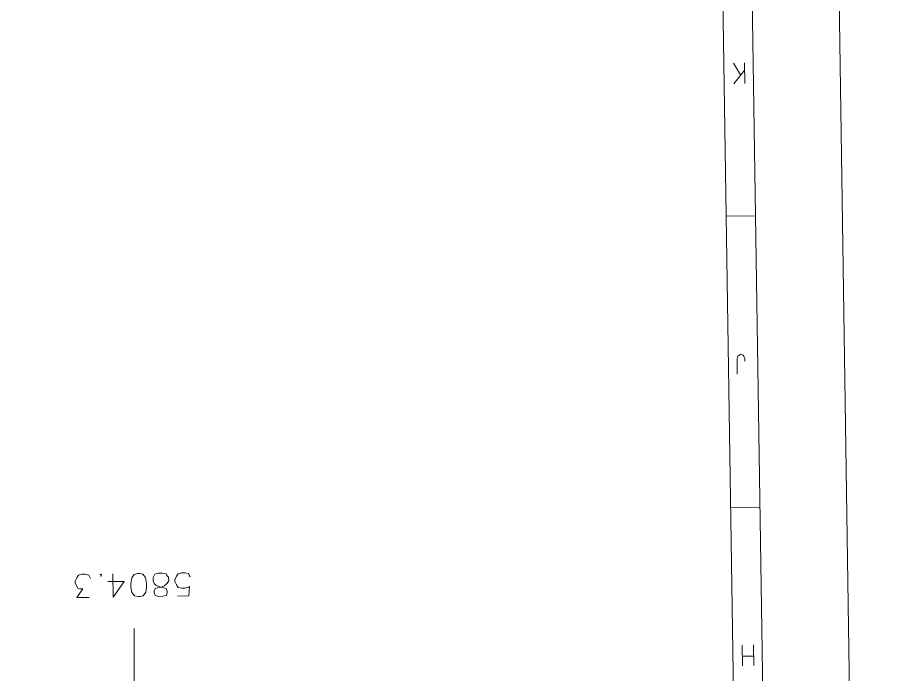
# Model space of a CAD drawing. Header units: millimetres. Extents: x -48 to 5523, y -114 to 5147.
# Drawn here: x -36.994 to -36.156, y -112.184 to -111.546 of the extents above; entities that cross this region are included whole.
import ezdxf

# ---------------------------------------------------------------- set-up
doc = ezdxf.new("R2010")
doc.units = ezdxf.units.MM
doc.layers.add('PDF_Geometry', color=7, linetype='Continuous')

msp = doc.modelspace()

# ---------------------------------------------------------------- linework, layer by layer
at = {"layer": 'PDF_Geometry', "lineweight": 13}
for points in [[(-47.59841, -114.43133), (-47.64913, -111.08255), (-36.20711, -110.90925), (-36.15639, -114.25803)], [(-47.57134, -114.40342), (-47.62123, -111.10963), (-36.29086, -110.93802), (-36.24097, -114.23181)], [(-47.54344, -114.37466), (-47.59247, -111.13753), (-36.31876, -110.96678), (-36.26973, -114.20391)], [(-36.87571, -112.10785), (-36.87239, -112.10696), (-36.86994, -112.10359), (-36.86918, -112.09858), (-36.86923, -112.09525), (-36.87015, -112.08943), (-36.8727, -112.08613), (-36.87605, -112.08535), (-36.87772, -112.08537), (-36.88104, -112.08626), (-36.88349, -112.08963), (-36.88423, -112.09547), (-36.88418, -112.09881), (-36.88327, -112.10379), (-36.88072, -112.10709), (-36.87738, -112.10787)]]:
    msp.add_lwpolyline(points, close=True, dxfattribs=at)
for points in [[(-36.2933, -111.6023), (-36.30014, -111.59074)], [(-36.29984, -111.61074), (-36.28921, -111.59724)], [(-36.28931, -111.59057), (-36.28901, -111.61057)], [(-36.30706, -111.73919), (-36.27873, -111.73876)], [(-36.29641, -111.89238), (-36.29663, -111.87738), (-36.29584, -111.87487), (-36.29502, -111.87403), (-36.29336, -111.87317), (-36.29253, -111.87315), (-36.29085, -111.87396), (-36.29, -111.87478), (-36.28913, -111.87727), (-36.2891, -111.87977)], [(-36.30278, -112.02166), (-36.27445, -112.02123)], [(-36.83905, -112.10729), (-36.82821, -112.10713), (-36.82752, -112.09795), (-36.82834, -112.09879), (-36.83166, -112.09968), (-36.83499, -112.09973), (-36.83834, -112.09895), (-36.84004, -112.09647), (-36.84176, -112.09316), (-36.84179, -112.0915), (-36.84017, -112.08814), (-36.83854, -112.08561), (-36.83522, -112.08473), (-36.83189, -112.08468), (-36.82854, -112.08546), (-36.82768, -112.08712), (-36.82683, -112.08877)], [(-36.92487, -112.10859), (-36.93654, -112.10877), (-36.93083, -112.10035), (-36.93416, -112.1004), (-36.93584, -112.09959), (-36.93842, -112.09463), (-36.93844, -112.09296), (-36.93683, -112.0896), (-36.9352, -112.08708), (-36.93188, -112.08619), (-36.92854, -112.08614), (-36.9252, -112.08693), (-36.92348, -112.09023)], [(-36.91351, -112.08842), (-36.9127, -112.08674), (-36.91355, -112.08592), (-36.91437, -112.08676)], [(-36.90188, -112.08574), (-36.90154, -112.10824), (-36.89093, -112.09308), (-36.90677, -112.09332)], [(-36.86082, -112.10012), (-36.86162, -112.10263), (-36.86159, -112.1043), (-36.86072, -112.10679), (-36.85738, -112.10757), (-36.85321, -112.10751), (-36.84989, -112.10662), (-36.8491, -112.10411), (-36.84912, -112.10244), (-36.84999, -112.09996), (-36.8525, -112.09916), (-36.85668, -112.09839), (-36.86004, -112.09677), (-36.86173, -112.09513), (-36.8626, -112.09265), (-36.86266, -112.08931), (-36.86104, -112.08596), (-36.85772, -112.08507), (-36.85355, -112.08501), (-36.85021, -112.08579), (-36.84935, -112.08744), (-36.84766, -112.08909), (-36.84761, -112.09242)], [(-36.8811, -112.74217), (-36.88107, -112.13876)], [(-36.29129, -112.17484), (-36.2916, -112.15484)], [(-36.28077, -112.15468), (-36.28046, -112.17467)], [(-36.2806, -112.16551), (-36.29143, -112.16567)]]:
    msp.add_lwpolyline(points, dxfattribs=at)
msp.add_open_spline([(-36.84761, -112.09242), (-36.85191, -112.09993), (-36.85446, -112.09751), (-36.86082, -112.10012)], degree=3, dxfattribs=at)

doc.saveas('drawing.dxf')
